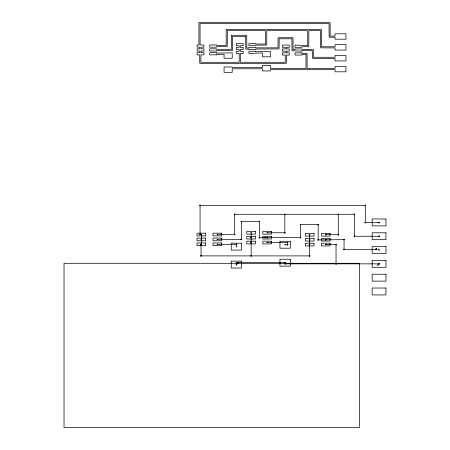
<?xml version="1.0" encoding="UTF-8"?>
<svg xmlns="http://www.w3.org/2000/svg" width="450" height="450" viewBox="0 0 450 450"><rect width="100%" height="100%" fill="white"/><g stroke="black" fill="none" stroke-linecap="round" stroke-linejoin="round"><path stroke-width="0.67" d="M236.278 264.904C235.862 263.16 237.279 265.191 236.661 264.853M200.076 205.684L199.834 205.088L200.419 205.341M200.419 234.551L200.087 234.872M201.448 234.197C202.185 235.485 200.183 233.876 201.69 234.518M201.049 244.659L200.796 244.074L201.392 244.316M201.679 244.328L201.336 243.968M201.392 255.893L201.009 256.236M234.675 214.627L234.433 214.031L235.018 214.284M235.013 234.579L234.726 234.186M236.093 244.316C236.188 243.411 237.352 244.738 236.486 243.973M236.436 263.048L236.188 262.463L236.784 262.704M236.093 264.082L236.424 263.739L236.784 264.082M236.779 246.662L236.424 246.982L236.098 246.69M241.391 221.861L241.144 221.276L241.74 221.518M241.74 239.422L241.391 239.091M250.785 232.757L251.117 232.414L251.477 232.757M250.852 242.544C251.691 241.464 251.359 243.512 251.544 242.584M251.544 255.893C250.138 254.925 252.073 257.096 250.858 255.859M259.054 221.518L259.639 221.271L259.397 221.861M259.746 237.757L259.386 238.106M267.502 237.735C265.455 237.836 268.222 236.908 267.514 237.662M284.479 214.284C285.919 213.351 283.742 215.004 285.165 214.318M285.165 232.757L284.844 232.414M284.782 262.704L285.379 262.463L285.131 263.048M285.474 263.886L285.114 264.206M287.224 242.544C287.336 241.633 288.489 242.983 287.606 242.201M287.916 244.761L287.595 244.406M300.527 224.955L300.279 224.37L300.87 224.606M300.87 237.662L300.527 237.308M309.347 234.771L309.926 234.518L309.746 235.114M310.05 255.881L309.729 255.549M317.829 224.606L318.414 224.359L318.178 224.955M318.521 239.901L318.189 240.221M325.733 240.013L325.485 239.428L326.081 239.664M326.076 239.889L325.783 239.535M335.689 244.558L336.285 244.322L336.037 244.907M337.928 214.284C339.368 213.339 337.213 215.016 338.619 214.318M336.381 263.886C334.834 263.002 337.106 264.915 335.694 263.908M338.619 234.787L338.299 234.428M343.704 239.664C343.822 238.77 344.987 240.109 344.064 239.321M344.396 249.564L344.036 249.885M354.066 214.284C354.195 213.396 355.343 214.712 354.409 213.936M354.752 236.278L354.369 236.599M364.95 205.341L365.535 205.088L365.293 205.684M365.636 222.643L365.282 222.986M375.823 248.389L376.155 248.046L376.515 248.389M376.515 249.553L376.194 249.193M378.726 222.429L379.058 222.086L379.418 222.429M379.418 222.643L379.074 222.3M200.7 244.305L201.009 243.973M200.7 255.893C201.172 256.776 200.289 255.527 201.049 255.549M259.054 237.757C259.532 238.646 258.643 237.414 259.397 237.414M284.788 263.908C285.244 264.69 284.377 263.498 285.131 263.514M343.704 249.564C344.199 250.408 343.277 249.176 344.048 249.193M354.066 236.278L354.274 236.571L354.409 235.912M364.95 222.643C365.423 223.526 364.539 222.278 365.293 222.3M236.379 264.932L236.149 264.398M266.822 237.623L267.418 237.409M236.784 244.328L236.486 244.654M236.093 262.665L236.447 262.356M287.91 242.606L287.595 242.888M344.391 239.732L344.048 240.013M354.746 214.346L354.409 214.627M199.732 205.29L200.087 204.992M241.054 221.456L241.369 221.175M300.184 224.544L300.499 224.263M379.322 264.099L379.418 263.824L379.074 264.206M377.516 264.926L377.527 265.421L378.006 265.416M237.87 263.644L237.881 263.166L237.386 263.154M238.708 262.806L238.719 262.327L238.241 262.299M238.466 262.564L236.436 264.589L236.436 262.704L285.131 262.704L285.131 263.858L379.074 263.858L377.764 265.168M378.827 263.616L379.412 263.801L379.08 263.514M231.727 35.263L246.561 35.263A0.911 0.911 0 0 1 246.735 35.438L246.831 47.998L248.929 47.998L248.929 47.346L255.78 47.346L255.78 47.852L277.999 47.852L278.066 37.941A0.861 0.861 0 0 1 278.269 37.727L292.809 37.721A0.889 0.889 0 0 1 293.001 37.918L293.079 49.663L295.031 49.663L295.031 48.943L301.888 48.943L301.888 49.444L313.161 49.528A0.99 0.99 0 0 1 313.352 49.714L313.447 57.279L335.048 57.279L335.048 55.536L345.96 55.536L345.96 60.941L335.048 60.941L335.048 58.438L312.553 58.348A1.108 1.108 0 0 1 312.379 58.174L312.289 50.608L301.888 50.608L301.888 51.154L292.247 50.771A0.9 0.9 0 0 1 292.011 50.563L291.921 38.796L279.163 38.796L279.096 48.707A0.984 0.984 0 0 1 278.893 48.921L255.78 49.016L255.78 49.556L248.929 49.556L248.929 49.163L245.976 49.089A0.776 0.776 0 0 1 245.768 48.892L245.672 36.326L232.622 36.326L232.537 50.175A0.917 0.917 0 0 1 232.189 50.484L232.121 50.512A0.737 0.737 0 0 1 231.801 50.501L216.562 50.462L216.562 51.008L209.717 51.008L209.717 48.797L216.562 48.797L216.562 49.303L231.458 49.303L231.553 35.438A0.939 0.939 0 0 1 231.727 35.263M241.397 239.732C241.493 239.321 241.779 240.171 241.048 239.439M234.697 234.872L235.001 234.641L234.332 234.579M251.184 242.196C250.335 241.965 251.291 243.433 250.791 242.606M325.738 235.119L325.997 234.546M264.966 237.308L264.623 237.639L264.966 237.994M267.182 238.106L267.486 237.893L266.822 237.757M309.752 256.236C310.478 255.853 309.218 256.573 309.358 255.893M284.861 233.1C285.677 232.611 284.327 233.482 284.479 232.757M287.606 245.093C288.388 244.626 287.134 245.475 287.224 244.772M379.074 235.912C380.014 236.542 378.748 235.406 378.731 236.306C378.906 237.111 379.963 235.856 379.086 236.599M376.206 249.885C376.999 249.401 375.733 250.273 375.823 249.564M338.299 235.119C339.03 234.692 337.95 235.429 337.933 234.799M318.178 239.535C317.447 239.321 318.268 240.722 317.835 239.94M285.131 244.406L284.782 244.738L285.131 245.093M379.086 222.986C379.924 222.48 378.641 223.414 378.726 222.643M300.538 237.994C301.371 237.561 300.043 238.331 300.184 237.673M325.744 240.221L326.053 240.002L325.389 239.929M200.076 234.186C199.294 234 200.222 235.384 199.732 234.591M217.373 234.186L217.029 234.54L217.373 234.872M267.171 232.414L266.822 232.768L267.171 233.1M309.566 234.428L309.218 234.759L309.566 235.119M325.733 234.428L325.491 235.018M217.373 239.074L217.029 239.434L217.373 239.766M217.373 243.968L217.029 244.305L217.373 244.659M201.336 244.659C202.174 244.243 200.869 244.974 200.993 244.339L201.049 255.893L309.701 255.893L309.566 234.771M267.171 242.196L266.822 242.556L267.171 242.888M325.733 244.215L325.389 244.575L325.733 244.907M325.924 244.907L326.267 244.575L325.924 244.215M234.686 213.936L234.326 214.296M267.171 232.757L284.822 232.757L284.822 214.284M201.347 234.529L200.076 234.529L200.076 205.341L365.293 205.341L365.293 222.643L379.074 222.429M217.373 234.529L234.675 234.529L234.675 214.284L354.409 214.284L354.409 236.256L379.074 236.256M264.966 237.651L300.527 237.651L300.527 224.606L318.178 224.606L318.178 239.878L344.048 239.664L344.048 249.542L376.166 249.542L376.166 248.389M325.744 239.321L325.389 239.681M217.373 239.422L241.391 239.439L241.391 221.518L259.397 221.518L259.397 237.757L267.171 237.651M267.171 242.544L287.572 242.544L287.572 244.749L285.131 244.749M200.993 244.367L201.336 244.316L201.336 234.529M217.373 244.316L236.436 244.316L236.436 246.639M325.733 244.558L336.037 244.558L336.037 263.858M201.375 234.186L200.987 234.54M365.304 204.992L365.636 205.301M318.189 224.263L318.516 224.556M259.408 221.175L259.74 221.468M336.049 244.215L336.381 244.536M285.142 262.356L285.474 262.676M251.252 242.201L251.544 242.556M309.757 234.433L310.039 234.759M378.866 250.329L379.327 250.284L379.35 249.846M378.619 249.109L378.141 249.103L378.135 249.598M325.856 234.411L325.361 234.422L325.373 234.9M325.614 234.653L338.276 234.771L338.276 214.284M378.377 249.356L379.074 250.048M251.128 232.757L251.201 255.893M198.922 22.849L198.906 44.955L197.094 44.955L197.094 47.166L199.924 47.166L199.924 48.797L197.094 48.797L197.094 51.008L199.924 51.008L199.924 52.639L197.094 52.639L197.094 54.849L199.704 54.849L199.744 63.068A0.585 0.585 0 0 0 200.047 63.388L286.138 63.343A1.029 1.029 0 0 0 286.329 63.152L286.408 55.063L289.271 55.063L289.271 52.852L286.403 52.852L286.403 51.148L289.271 51.148L289.271 48.938L286.403 48.938L286.403 47.306L289.271 47.306L289.271 45.096L282.42 45.096L282.42 47.306L285.244 47.306L285.244 48.938L282.42 48.938L282.42 51.148L285.244 51.148L285.244 52.852L282.42 52.852L282.42 55.063L285.244 55.063L285.244 62.28L240.373 62.28L240.373 53.471L243.163 53.471L243.163 51.261L240.3 51.261L240.3 49.556L243.163 49.556L243.163 47.346L240.3 47.346L240.3 45.714L243.163 45.714L243.163 43.504L236.312 43.504L236.312 45.714L239.141 45.714L239.141 47.346L236.312 47.346L236.312 49.556L239.141 49.556L239.141 51.261L236.312 51.261L236.312 53.471L239.214 53.471L239.214 62.28L200.863 62.28L200.863 54.849L203.946 54.849L203.946 52.639L201.083 52.639L201.083 51.008L203.946 51.008L203.946 48.791L201.083 48.791L201.083 47.166L203.946 47.166L203.946 44.955L200.064 44.955L200.064 23.636L329.034 23.636L329.124 37.001A0.844 0.844 0 0 0 329.361 37.215L335.048 37.271L335.048 39.189L345.96 39.189L345.96 33.789L335.048 33.789L335.048 36.113L330.193 36.113L330.098 22.747A1.108 1.108 0 0 0 329.923 22.573L199.176 22.573A1.041 1.041 0 0 0 199.001 22.747L198.922 22.849M226.181 29.88L226.164 45.461L216.562 45.461L216.562 44.955L209.711 44.955L209.711 47.166L216.562 47.166L216.562 46.62L227.059 46.53A1.035 1.035 0 0 0 227.233 46.35L227.323 30.673L265.674 30.673L265.674 44.01L255.78 44.01L255.78 43.504L248.929 43.504L248.929 45.714L255.78 45.714L255.78 45.169L266.563 45.079A0.748 0.748 0 0 0 266.738 44.904L266.833 30.673L307.716 30.673L307.716 45.608L295.031 45.096L295.031 47.312L301.882 47.312L301.882 46.766L308.61 46.676A0.866 0.866 0 0 0 308.784 46.496L308.874 30.673L320.473 30.673L320.569 47.661A1.007 1.007 0 0 0 320.743 47.835L335.048 47.925L335.048 50.068L345.954 50.068L345.96 44.663L335.048 44.663L335.048 46.766L321.637 46.766L321.548 29.779A0.838 0.838 0 0 0 321.373 29.604L226.434 29.604A0.917 0.917 0 0 0 226.26 29.779L226.181 29.88M200.993 239.394C201.926 240.491 201.544 238.191 200.993 239.394M240.874 239.394C240.857 240.036 242.016 238.354 240.874 239.4M250.785 237.623C251.674 238.764 251.353 236.396 250.785 237.623M309.353 239.642C310.247 240.739 309.96 238.483 309.358 239.591M309.358 244.536C309.915 245.143 310.089 244.946 309.353 244.496C310.354 244.131 309.684 244.181 309.347 244.575M255.78 51.261L248.929 51.261L248.929 53.471L262.412 52.926L262.412 56.807L270.568 56.807L270.568 51.407L255.78 51.767L255.78 51.261M216.562 52.639L209.711 52.639L209.711 54.849L216.562 54.849L216.562 54.304L224.061 54.304L224.061 58.252L232.217 58.252L232.217 52.852L216.562 53.145L216.562 52.639M301.888 52.852L295.037 52.852L295.037 55.063L301.888 55.063L301.888 54.517L305.983 54.517L305.983 68.513L270.568 68.513L270.568 65.543L262.412 65.543L262.412 67.641L232.217 67.641L232.217 66.988L224.066 66.988L224.066 72.388L232.217 72.388L232.217 68.799L262.412 68.799L262.412 70.942L270.568 70.942L270.568 69.671L335.048 69.671L335.048 71.809L345.96 71.809L345.96 66.409L335.048 66.409L335.048 68.513L307.136 68.513L307.046 53.629A0.911 0.911 0 0 0 306.816 53.409L301.888 53.359L301.888 52.852M385.976 218.976L372.167 218.976L372.167 225.883L385.976 225.883L385.976 218.976M255.476 231.396L246.78 231.396L246.78 234.118L255.476 234.118L255.476 231.396M271.519 231.396L262.817 231.396L262.817 234.118L271.519 234.118L271.519 231.396M385.976 232.791L372.167 232.791L372.167 239.692L385.976 239.692L385.976 232.791M205.684 233.167L196.982 233.167L196.982 235.89L205.684 235.89L205.684 233.167M221.721 233.167L213.024 233.167L213.024 235.89L221.721 235.89L221.721 233.167M314.044 233.415L305.342 233.415L305.342 236.132L314.044 236.132L314.044 233.415M330.081 233.415L321.384 233.415L321.384 236.132L330.081 236.132L330.081 233.415M255.476 236.289L246.78 236.289L246.78 239.012L255.476 239.012L255.476 236.289M271.519 236.289L262.817 236.289L262.817 239.012L271.519 239.012L271.519 236.289M205.684 238.061L196.982 238.061L196.982 240.778L205.684 240.778L205.684 238.061M221.721 238.061L213.024 238.061L213.024 240.778L221.721 240.778L221.721 238.061M314.044 238.309L305.342 238.309L305.342 241.026L314.044 241.026L314.044 238.309M330.081 238.309L321.384 238.309L321.384 241.026L330.081 241.026L330.081 238.309M255.476 241.183L246.78 241.183L246.78 243.9L255.476 243.9L255.476 241.183M271.519 241.183L262.817 241.183L262.817 243.9L271.519 243.9L271.519 241.183M290.306 241.296L279.951 241.296L279.951 248.203L290.306 248.203L290.306 241.296M205.684 242.955L196.982 242.955L196.982 245.672L205.684 245.672L205.684 242.955M221.721 242.955L213.024 242.955L213.024 245.672L221.721 245.672L221.721 242.955M241.616 243.186L231.261 243.186L231.261 250.088L241.616 250.088L241.616 243.186M314.044 243.203L305.342 243.203L305.342 245.919L314.044 245.919L314.044 243.203M330.081 243.203L321.384 243.203L321.384 245.919L330.081 245.919L330.081 243.203M385.976 246.6L372.167 246.6L372.167 253.502L385.976 253.502L385.976 246.6M290.306 259.251L279.951 259.251L279.951 266.153L290.306 266.153L290.306 259.251M385.976 260.409L372.167 260.409L372.167 267.311L385.976 267.311L385.976 260.409M241.616 261.141L231.261 261.141L231.261 268.043L241.616 268.043L241.616 261.141M359.454 263.301L64.024 263.301L64.024 427.5L359.454 427.5L359.454 263.301M385.976 274.219L372.167 274.219L372.167 281.121L385.976 281.121L385.976 274.219M385.976 288.028L372.167 288.028L372.167 294.93L385.976 294.93L385.976 288.028"/></g></svg>
